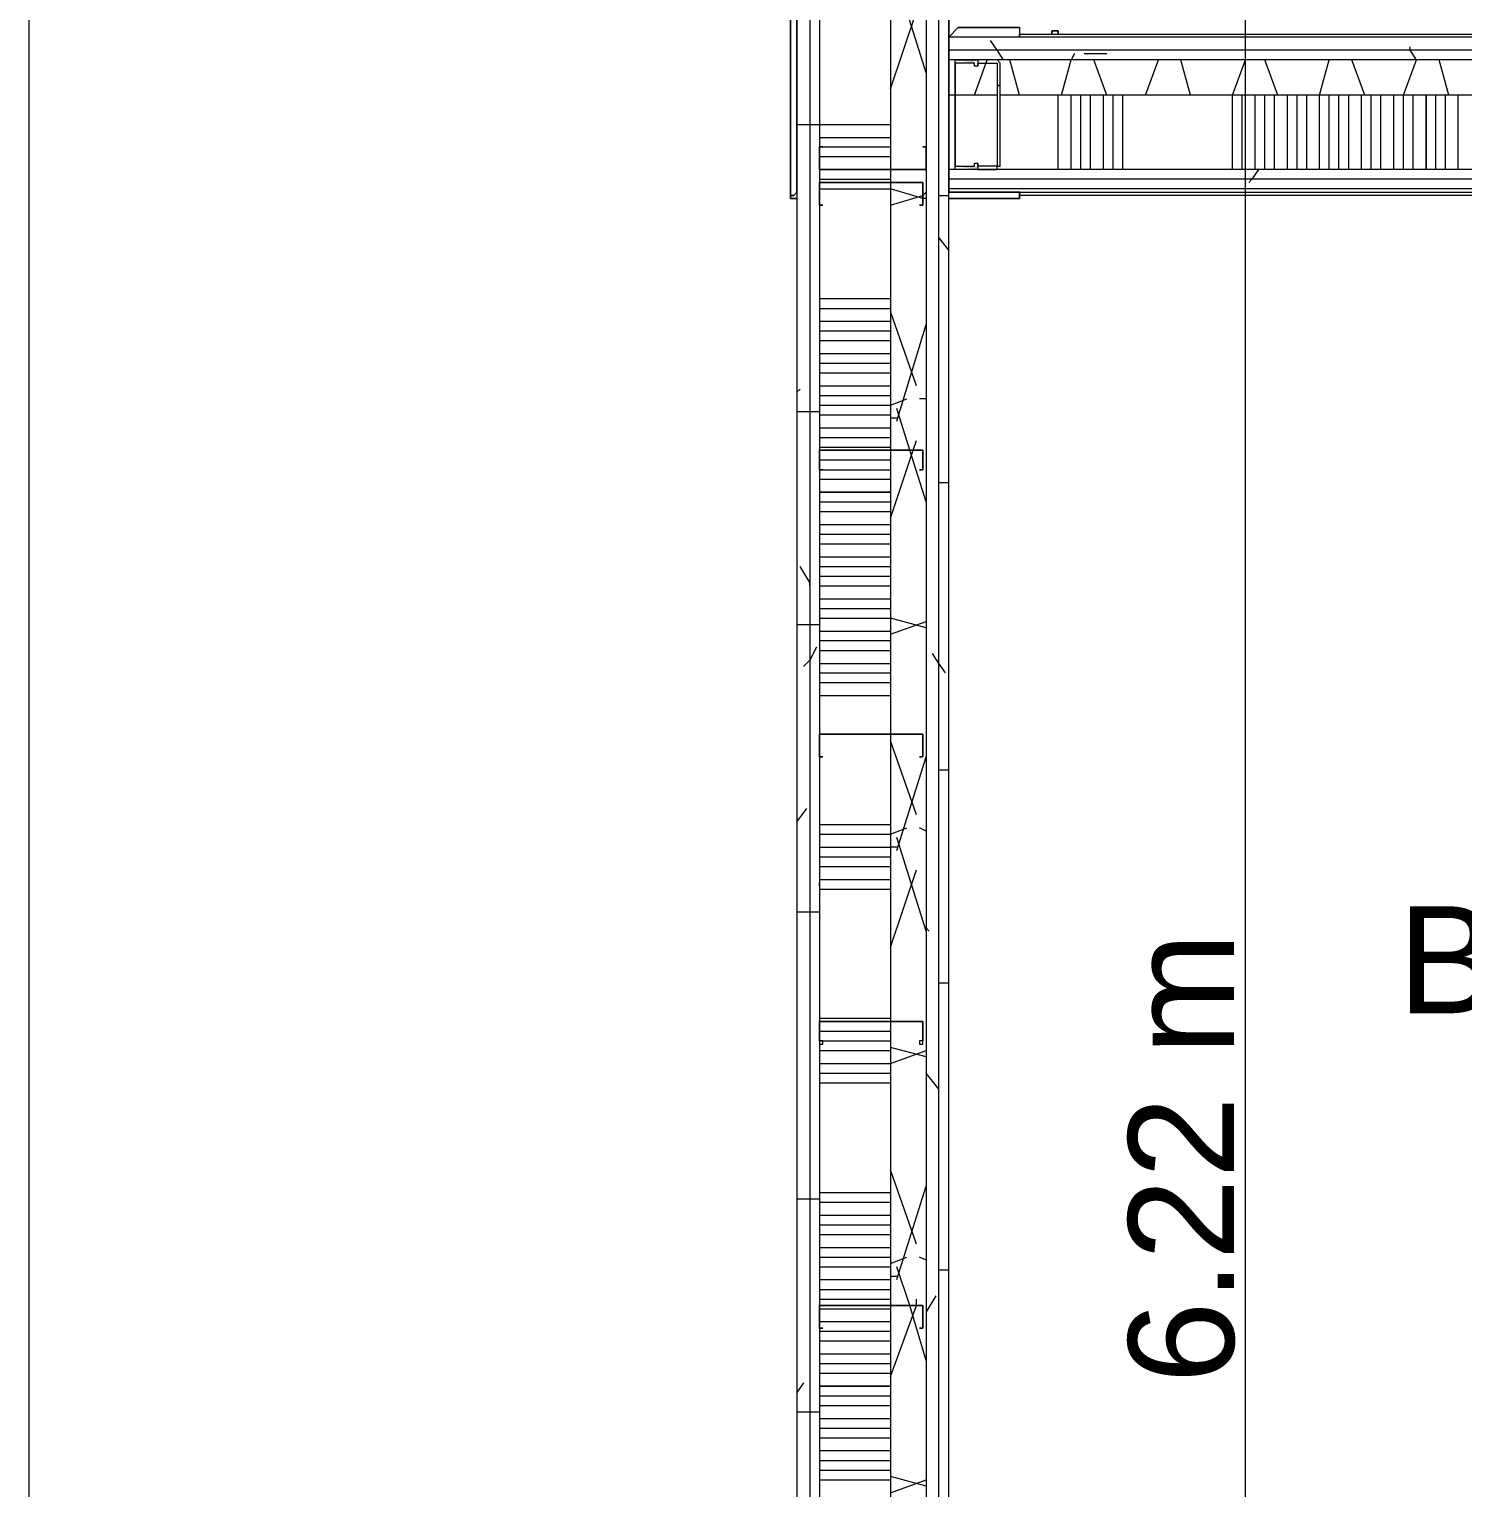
# Model space of a CAD drawing. Header units: metres. Extents: x -2 to 207, y -8 to 52.
# Drawn here: x 28.259 to 30.295, y 28.791 to 30.862 of the extents above; entities that cross this region are included whole.
import ezdxf

# ---------------------------------------------------------------- set-up
doc = ezdxf.new("R2010")
doc.units = ezdxf.units.M
doc.layers.add('HVAC - Ductos', color=5, linetype='Continuous', lineweight=0)
doc.layers.add('PDF_Text', color=7, linetype='Continuous', lineweight=0)
doc.layers.add('PDF_Geometry', color=7, linetype='Continuous', lineweight=0, true_color=0xaaaaaa)
doc.layers.add('PDF_Solid Fills', color=7, linetype='Continuous', lineweight=0, true_color=0xffffff)
doc.styles.add('PDF Helvetica', font='')
doc.styles.get('PDF Helvetica').set_extended_font_data('Helvetica')

msp = doc.modelspace()

# ---------------------------------------------------------------- hatches: boundary and pattern name
at = {"layer": 'PDF_Solid Fills', "lineweight": 0, "transparency": 33554559}
h = msp.add_hatch(color=256, dxfattribs=at)
h.paths.add_polyline_path([(29.6017, 30.8138), (29.6017, 30.8184), (29.5742, 30.8184)])
h.paths.add_polyline_path([(29.6063, 30.6672), (29.5742, 30.6672), (29.6063, 30.6626)])
h = msp.add_hatch(color=256, dxfattribs=at)
h.paths.add_polyline_path([(29.6017, 30.8138), (29.6017, 30.8184), (29.5742, 30.8184)])
h.paths.add_polyline_path([(29.6063, 30.6672), (29.5742, 30.6672), (29.6063, 30.6626)])

# ---------------------------------------------------------------- linework, layer by layer
at = {"layer": 'HVAC - Ductos', "lineweight": 0}
for points in [[(29.9866, 21.6687), (29.9866, 23.1715), (29.9866, 26.1496), (29.9866, 32.3715), (29.9866, 33.6636)], [(28.2592, 22.9332), (28.2592, 24.4039), (28.2592, 32.6052)]]:
    msp.add_lwpolyline(points, dxfattribs=at)
at = {"layer": 'PDF_Geometry', "lineweight": 0}
for points in [[(29.3497, 32.9121), (29.3497, 33.0038), (29.9454, 33.0038), (29.9454, 32.9121), (29.9454, 33.0176), (29.3497, 33.0176), (29.3497, 32.9121), (29.3497, 32.7473), (29.3497, 32.9121), (29.3497, 32.8939), (29.3497, 32.6969), (29.3497, 32.092), (29.3497, 25.7281), (29.3497, 22.7225), (29.9454, 22.7225), (29.9454, 22.6125), (29.2398, 22.6125), (29.2352, 22.6079), (29.2306, 22.6034), (29.9545, 22.6034), (29.9499, 22.6079), (29.9454, 22.6125), (29.2398, 22.6125), (29.2398, 22.6171)], [(29.3497, 33.0038), (29.9454, 33.0038), (29.9454, 33.0176), (29.3497, 33.0176), (29.3497, 33.0038), (29.3497, 33.0176), (29.2581, 33.0176), (29.2581, 32.7473), (29.3497, 32.7473), (29.3497, 30.9466), (29.2398, 30.9466), (29.2398, 32.4082), (29.2398, 30.9466), (29.3497, 30.9466), (29.2398, 30.9466), (29.3497, 30.9466), (29.3497, 30.6305), (29.3497, 30.8642)], [(29.5651, 32.0554), (29.5651, 32.092), (29.5651, 32.1425), (29.5651, 32.6969), (31.1091, 32.6969), (31.2694, 32.6969), (31.2694, 32.9121), (31.1091, 32.9121), (29.3497, 32.9121), (29.3497, 32.6969), (29.3497, 32.092), (29.3497, 25.7281), (29.3497, 22.7225), (29.5651, 22.7225), (31.9613, 22.7225), (31.9613, 22.7545), (31.9613, 22.9012)], [(31.7643, 32.9121), (31.2694, 32.9121), (31.7643, 32.9121), (31.7643, 32.8939), (31.2694, 32.8939), (31.1091, 32.8939), (29.368, 32.8939), (29.368, 32.8801), (29.368, 32.6969), (29.368, 32.092), (29.368, 25.7281), (29.368, 22.7225)], [(29.5513, 27.2813), (29.5513, 32.092), (29.5513, 32.6969), (29.5513, 32.7106), (31.1091, 32.7106), (31.2694, 32.7106), (31.7643, 32.7106), (31.7643, 32.6969), (31.2694, 32.6969), (31.7643, 32.6969), (31.2694, 32.6969), (31.2694, 32.9121), (31.1091, 32.9121), (40.2633, 32.9121), (31.1091, 32.9121), (31.1091, 32.9167), (40.2679, 32.9167)], [(38.733, 32.8939), (31.7643, 32.8939), (31.2694, 32.8939), (31.2694, 32.8801), (31.1091, 32.8801), (29.3818, 32.8801), (29.3818, 32.8297), (29.3818, 32.6969), (29.3818, 32.092), (29.4826, 32.092), (29.4826, 32.2845), (29.4826, 32.6877), (29.4826, 32.2845), (29.4826, 32.092), (29.533, 32.092), (29.533, 32.7289), (29.4826, 32.7289), (29.4826, 32.6923), (29.4826, 32.8297), (29.3818, 32.8297), (29.3818, 32.092), (29.3818, 25.7281)], [(31.2694, 32.7106), (31.2694, 32.7289), (31.1091, 32.7289), (29.533, 32.7289), (29.4826, 32.7289), (29.533, 32.7289), (29.533, 32.7106), (29.533, 32.6969), (29.533, 32.092), (29.533, 27.2767)], [(29.4826, 32.6877), (29.4826, 32.2845), (29.4826, 32.092), (29.4826, 31.8767), (29.4826, 31.4735), (29.4826, 31.0657), (29.4826, 30.6626), (29.4826, 30.6442), (29.4826, 30.264), (29.4826, 29.8608), (29.4826, 29.453), (29.4826, 29.0498), (29.4826, 28.642), (29.4826, 28.2388)], [(29.5651, 25.7281), (29.5651, 32.092)], [(37.8762, 25.7281), (34.7332, 25.7281), (29.5651, 25.7281), (29.5651, 32.0508)], [(29.5651, 31.9958), (29.5651, 30.8504), (29.5788, 30.8642), (29.6659, 30.8642), (29.5788, 30.8642), (29.6659, 30.8642), (29.6659, 30.8596)], [(29.3497, 30.6305), (29.3497, 30.9466), (29.3497, 30.6305)], [(29.7208, 30.855), (29.7208, 30.8596), (29.7163, 30.8596), (29.7117, 30.8596), (29.7117, 30.855)], [(29.7208, 30.855), (29.7208, 30.8596), (29.7163, 30.8596), (29.7117, 30.8596), (29.7117, 30.855)], [(29.7208, 30.855), (29.7208, 30.8596), (29.7163, 30.8596), (29.7117, 30.8596), (29.7117, 30.855)], [(29.7208, 30.855), (29.7208, 30.8596), (29.7163, 30.8596), (29.7117, 30.8596), (29.7117, 30.855)], [(29.7208, 30.855), (29.7208, 30.8596), (29.7163, 30.8596), (29.7117, 30.8596), (29.7117, 30.855)], [(29.7208, 30.855), (29.7208, 30.8596), (29.7163, 30.8596), (29.7117, 30.8596), (29.7117, 30.855)], [(29.7208, 30.855), (29.7208, 30.8596), (29.7163, 30.8596), (29.7117, 30.8596), (29.7117, 30.855)], [(29.7208, 30.855), (29.7208, 30.8596), (29.7163, 30.8596), (29.7117, 30.8596), (29.7117, 30.855)], [(29.7208, 30.855), (29.7208, 30.8596), (29.7163, 30.8596), (29.7117, 30.8596), (29.7117, 30.855)], [(29.7208, 30.855), (29.7208, 30.8596), (29.7163, 30.8596), (29.7117, 30.8596), (29.7117, 30.855)], [(29.7208, 30.855), (29.7208, 30.8596), (29.7163, 30.8596), (29.7117, 30.8596), (29.7117, 30.855)], [(29.7208, 30.855), (29.7208, 30.8596), (29.7163, 30.8596), (29.7117, 30.8596), (29.7117, 30.855)], [(29.7208, 30.855), (29.7208, 30.8596), (29.7163, 30.8596), (29.7117, 30.8596), (29.7117, 30.855)], [(29.7163, 30.8596), (29.7208, 30.8596), (29.7208, 30.855)], [(29.7163, 30.8596), (29.7208, 30.8596), (29.7208, 30.855)], [(29.7208, 30.855), (29.7208, 30.8596), (29.7163, 30.8596)], [(29.7163, 30.8596), (29.7208, 30.8596), (29.7208, 30.855)], [(29.7163, 30.8596), (29.7208, 30.8596), (29.7208, 30.855)], [(29.7163, 30.8596), (29.7208, 30.8596), (29.7208, 30.855)], [(29.7163, 30.8596), (29.7208, 30.8596), (29.7208, 30.855)], [(29.7208, 30.855), (29.7208, 30.8596), (29.7163, 30.8596)], [(29.7163, 30.8596), (29.7208, 30.8596), (29.7208, 30.855)], [(29.7163, 30.8596), (29.7208, 30.8596), (29.7208, 30.855)], [(29.7163, 30.8596), (29.7208, 30.8596), (29.7208, 30.855)], [(29.7163, 30.8596), (29.7208, 30.8596), (29.7208, 30.855)], [(29.7208, 30.855), (29.7208, 30.8596), (29.7163, 30.8596)], [(29.7163, 30.8596), (29.7208, 30.8596), (29.7208, 30.855)], [(29.7163, 30.8596), (29.7208, 30.8596), (29.7208, 30.855)], [(29.7163, 30.8596), (29.7208, 30.8596), (29.7208, 30.855)], [(29.7163, 30.8596), (29.7208, 30.8596), (29.7208, 30.855)], [(29.5651, 27.1026), (30.9167, 27.1026), (31.1182, 27.1026), (31.132, 27.1026), (31.132, 28.807), (31.132, 27.1026), (31.132, 30.8504), (31.132, 29.5676), (31.132, 30.6305), (31.132, 30.8321), (31.132, 30.8504), (29.5651, 30.8504)], [(29.6659, 30.8504), (29.6659, 30.855), (30.6738, 30.855), (30.6738, 30.8504)], [(29.5651, 27.1163), (30.9167, 27.1163), (31.0999, 27.1163), (31.1182, 27.1163), (31.1182, 30.6305), (31.1182, 30.8184), (31.1182, 30.8321), (29.5651, 30.8321)], [(29.6429, 27.1301), (30.6234, 27.1301), (30.9167, 27.1301), (31.0496, 27.1301), (31.0999, 27.1301), (31.0999, 30.6305), (31.0999, 30.768), (31.0999, 30.8184), (29.5651, 30.8184)], [(29.5651, 27.1805), (29.6429, 27.1805), (30.6234, 27.1805), (30.9167, 27.1805), (30.9487, 27.1805), (31.0496, 27.1805), (31.0496, 27.2859), (31.0496, 27.7257), (31.0496, 28.1334), (31.0496, 28.5412), (31.0496, 28.9444), (31.0496, 29.3522), (31.0496, 29.7554), (31.0496, 30.1631), (31.0496, 30.5663), (31.0496, 30.6305), (31.0496, 30.6626), (31.0496, 30.768), (30.967, 30.768), (30.6692, 30.768), (29.6383, 30.768)], [(29.6338, 30.768), (29.5742, 30.768), (29.5651, 30.768)], [(29.7208, 30.6626), (29.7208, 30.768)], [(29.7391, 30.6626), (29.7391, 30.768)], [(29.7529, 30.6626), (29.7529, 30.768)], [(29.7667, 30.6626), (29.7667, 30.768)], [(29.785, 30.6626), (29.785, 30.768)], [(29.7987, 30.6626), (29.7987, 30.768)], [(29.8125, 30.6626), (29.8125, 30.768)], [(29.9682, 30.6626), (29.9682, 30.768)], [(29.982, 30.6626), (29.982, 30.768)], [(30.0003, 30.6626), (30.0003, 30.768)], [(30.014, 30.6626), (30.014, 30.768)], [(30.0278, 30.6626), (30.0278, 30.768)], [(30.0461, 30.6626), (30.0461, 30.768)], [(30.0599, 30.6626), (30.0599, 30.768)], [(30.0736, 30.6626), (30.0736, 30.768)], [(30.0919, 30.6626), (30.0919, 30.768)], [(30.1057, 30.6626), (30.1057, 30.768)], [(30.1194, 30.6626), (30.1194, 30.768)], [(30.1332, 30.6626), (30.1332, 30.768)], [(30.1515, 30.6626), (30.1515, 30.768)], [(30.1653, 30.6626), (30.1653, 30.768)], [(30.179, 30.6626), (30.179, 30.768)], [(30.1973, 30.6626), (30.1973, 30.768)], [(30.2111, 30.6626), (30.2111, 30.768)], [(30.2248, 30.6626), (30.2248, 30.768)], [(30.2569, 30.6626), (30.2569, 30.768)], [(30.2707, 30.6626), (30.2707, 30.768)], [(30.2889, 30.6626), (30.2889, 30.768)], [(29.3818, 30.7267), (29.4826, 30.7267)], [(29.3818, 30.7083), (29.4826, 30.7083)], [(29.3818, 30.6946), (29.4826, 30.6946)], [(29.3818, 30.6809), (29.4826, 30.6809)], [(29.3818, 30.6626), (29.4826, 30.6626)], [(31.0496, 28.5412), (31.0496, 28.9444), (31.0496, 29.3522), (31.0496, 29.7554), (31.0496, 30.1631), (31.0496, 30.5663), (31.0496, 30.6626), (30.9487, 30.6626), (30.9487, 30.5663), (30.9487, 30.1631), (30.9487, 29.7554), (30.9487, 29.3522), (30.9487, 28.9444), (30.9487, 28.5412), (30.9487, 28.9444), (30.9487, 29.3522), (30.9487, 29.7554), (30.9487, 30.1631), (30.9487, 30.5663), (30.9487, 30.6305), (30.9487, 30.6488), (30.9487, 30.6626), (29.5651, 30.6626)], [(29.3818, 30.6488), (29.4826, 30.6488)], [(29.3818, 30.6351), (29.4826, 30.6351)], [(29.5651, 27.2996), (30.9167, 27.2996), (30.935, 27.2996), (30.935, 30.6305), (30.935, 30.6351), (30.935, 30.6488), (29.5651, 30.6488)], [(30.9121, 27.3179), (30.6738, 27.3179), (30.9167, 27.3179), (30.9167, 30.6305), (30.9167, 30.6351), (29.5651, 30.6351)], [(29.5651, 30.6305), (29.6659, 30.6305), (29.5651, 30.6305), (29.6659, 30.6305), (29.6659, 30.6259), (29.6659, 30.6305)], [(30.6738, 30.6213), (30.9075, 30.6213), (30.6738, 30.6213), (30.6738, 30.6259), (29.6659, 30.6259)], [(29.3818, 30.4793), (29.4826, 30.4793)], [(29.3818, 30.4655), (29.4826, 30.4655)], [(29.3818, 30.4472), (29.4826, 30.4472)], [(29.3818, 30.4334), (29.4826, 30.4334)], [(29.3818, 30.4197), (29.4826, 30.4197)], [(29.3818, 30.4014), (29.4826, 30.4014)], [(29.3818, 30.3877), (29.4826, 30.3877)], [(29.3818, 30.3739), (29.4826, 30.3739)], [(29.3818, 30.3556), (29.4826, 30.3556)], [(29.3818, 30.3418), (29.4826, 30.3418)], [(29.3818, 30.3281), (29.4826, 30.3281)], [(29.3818, 30.3144), (29.4826, 30.3144)], [(29.3818, 30.296), (29.4826, 30.296)], [(29.3818, 30.2823), (29.4826, 30.2823)], [(29.3818, 30.2686), (29.4826, 30.2686)], [(29.3818, 30.2502), (29.4826, 30.2502)], [(29.3818, 30.2364), (29.4826, 30.2364)], [(29.3818, 30.2228), (29.4826, 30.2228)], [(29.3818, 30.1906), (29.4826, 30.1906)], [(29.3818, 30.1769), (29.4826, 30.1769)], [(29.3818, 30.1585), (29.4826, 30.1585)], [(29.3818, 30.1448), (29.4826, 30.1448)], [(29.3818, 30.1311), (29.4826, 30.1311)], [(29.3818, 30.1128), (29.4826, 30.1128)], [(29.3818, 30.099), (29.4826, 30.099)], [(29.3818, 30.0853), (29.4826, 30.0853)], [(29.3818, 30.0715), (29.4826, 30.0715)], [(29.3818, 30.0532), (29.4826, 30.0532)], [(29.3818, 30.0395), (29.4826, 30.0395)], [(29.3818, 30.0257), (29.4826, 30.0257)], [(29.3818, 30.0074), (29.4826, 30.0074)], [(29.3818, 29.9937), (29.4826, 29.9937)], [(29.3818, 29.9799), (29.4826, 29.9799)], [(29.3818, 29.9615), (29.4826, 29.9615)], [(29.3818, 29.9479), (29.4826, 29.9479)], [(29.3818, 29.9341), (29.4826, 29.9341)], [(29.3818, 29.9157), (29.4826, 29.9157)], [(29.3818, 29.7325), (29.4826, 29.7325)], [(29.3818, 29.7188), (29.4826, 29.7188)], [(29.3818, 29.7004), (29.4826, 29.7004)], [(29.3818, 29.6866), (29.4826, 29.6866)], [(29.3818, 29.673), (29.4826, 29.673)], [(29.3818, 29.6546), (29.4826, 29.6546)], [(29.3818, 29.6408), (29.4826, 29.6408)], [(29.3818, 29.4575), (29.4826, 29.4575)], [(29.3818, 29.4393), (29.4826, 29.4393)], [(29.3818, 29.4255), (29.4826, 29.4255)], [(29.3818, 29.4117), (29.4826, 29.4117)], [(29.3818, 29.3935), (29.4826, 29.3935)], [(29.3818, 29.3797), (29.4826, 29.3797)], [(29.3818, 29.3659), (29.4826, 29.3659)], [(29.3818, 29.2102), (29.4826, 29.2102)], [(29.3818, 29.1964), (29.4826, 29.1964)], [(29.3818, 29.1781), (29.4826, 29.1781)], [(29.3818, 29.1644), (29.4826, 29.1644)], [(29.3818, 29.1506), (29.4826, 29.1506)], [(29.3818, 29.1323), (29.4826, 29.1323)], [(29.3818, 29.1186), (29.4826, 29.1186)], [(29.3818, 29.1048), (29.4826, 29.1048)], [(29.3818, 29.0865), (29.4826, 29.0865)], [(29.3818, 29.0727), (29.4826, 29.0727)], [(29.3818, 29.0589), (29.4826, 29.0589)], [(29.3818, 29.0452), (29.4826, 29.0452)], [(29.3818, 29.0269), (29.4826, 29.0269)], [(29.3818, 29.0132), (29.4826, 29.0132)], [(29.3818, 28.9994), (29.4826, 28.9994)], [(29.3818, 28.9811), (29.4826, 28.9811)], [(29.3818, 28.9673), (29.4826, 28.9673)], [(29.3818, 28.9536), (29.4826, 28.9536)], [(29.3818, 28.9215), (29.4826, 28.9215)], [(29.3818, 28.9077), (29.4826, 28.9077)], [(29.3818, 28.8895), (29.4826, 28.8895)], [(29.3818, 28.8757), (29.4826, 28.8757)], [(29.3818, 28.8619), (29.4826, 28.8619)], [(29.3818, 28.8437), (29.4826, 28.8437)], [(29.3818, 28.8299), (29.4826, 28.8299)], [(29.3818, 28.8161), (29.4826, 28.8161)], [(29.3818, 28.8024), (29.4826, 28.8024)]]:
    msp.add_lwpolyline(points, dxfattribs=at)
for points in [[(29.3406, 30.6213), (29.3406, 30.6259), (29.3451, 30.6259), (29.3497, 30.6305), (29.3451, 30.6259), (29.3406, 30.6259), (29.3406, 30.6213), (29.3497, 30.6213), (29.3406, 30.6213), (29.3406, 30.9375)], [(29.5651, 30.8504), (29.5788, 30.8642), (29.6659, 30.8642), (29.6659, 30.8504)], [(29.7117, 30.855), (29.7117, 30.8596), (29.7163, 30.8596), (29.7208, 30.8596), (29.7208, 30.855), (29.7208, 30.8596), (29.7163, 30.8596), (29.7117, 30.8596)], [(29.7117, 30.855), (29.7117, 30.8596), (29.7163, 30.8596), (29.7208, 30.8596), (29.7208, 30.855), (29.7208, 30.8596), (29.7163, 30.8596), (29.7208, 30.8596), (29.7208, 30.855), (29.7208, 30.8596), (29.7163, 30.8596), (29.7117, 30.8596)], [(29.5651, 27.098), (30.9167, 27.098), (31.132, 27.098), (31.132, 27.1026), (31.132, 30.6305), (31.132, 30.8504), (29.5651, 30.8504), (29.5651, 30.6305), (30.9167, 30.6305), (30.9167, 27.3179), (29.5651, 27.3179)], [(29.5742, 30.6626), (29.5742, 30.6672), (29.5742, 30.8138), (29.5742, 30.8184), (29.6063, 30.8184), (29.6063, 30.8092), (29.6017, 30.8092), (29.6017, 30.8138), (29.5742, 30.8138), (29.5742, 30.6672), (29.6017, 30.6672), (29.6017, 30.6717), (29.6063, 30.6717), (29.6063, 30.6626)], [(29.5742, 30.6626), (29.5742, 30.6672), (29.5742, 30.8138), (29.5742, 30.8184), (29.6063, 30.8184), (29.6063, 30.8092), (29.6017, 30.8092), (29.6017, 30.8138), (29.5742, 30.8138), (29.5742, 30.6672), (29.6017, 30.6672), (29.6017, 30.6717), (29.6063, 30.6717), (29.6063, 30.6626)], [(29.6063, 30.6626), (29.6338, 30.6626), (29.6338, 30.6672), (29.6383, 30.6672), (29.6383, 30.8138), (29.6338, 30.8184), (29.6063, 30.8184), (29.6063, 30.8092), (29.6063, 30.8138), (29.6338, 30.8138), (29.6338, 30.6672), (29.6063, 30.6672), (29.6063, 30.6717)], [(29.6063, 30.6626), (29.6338, 30.6626), (29.6338, 30.6672), (29.6383, 30.6672), (29.6383, 30.8138), (29.6338, 30.8184), (29.6063, 30.8184), (29.6063, 30.8092), (29.6063, 30.8138), (29.6338, 30.8138), (29.6338, 30.6672), (29.6063, 30.6672), (29.6063, 30.6717)], [(30.2431, 30.768), (30.2431, 30.6626)], [(29.3818, 30.6946), (29.3818, 30.6626), (29.533, 30.6626), (29.533, 30.6946), (29.5284, 30.6946), (29.533, 30.6946), (29.533, 30.6626), (29.3818, 30.6626), (29.3818, 30.6946), (29.3864, 30.6946)], [(29.5284, 30.6121), (29.5284, 30.6442), (29.3818, 30.6442), (29.3818, 30.6121), (29.3864, 30.6121), (29.3818, 30.6121), (29.3818, 30.6442), (29.5284, 30.6442), (29.5284, 30.6121), (29.5238, 30.6121)], [(29.5651, 30.6305), (29.6659, 30.6305)], [(29.6659, 30.6259), (29.6659, 30.6213), (29.5651, 30.6213), (29.6659, 30.6213)], [(29.5284, 30.2364), (29.5284, 30.264), (29.3818, 30.264), (29.3818, 30.2364), (29.3864, 30.2364), (29.3818, 30.2364), (29.3818, 30.264), (29.5284, 30.264), (29.5284, 30.2364), (29.5238, 30.2364)], [(29.4826, 30.2044), (29.3818, 30.2044)], [(29.5284, 29.8287), (29.5284, 29.8562), (29.5284, 29.8608), (29.3818, 29.8608), (29.3818, 29.8562), (29.3818, 29.8287), (29.3864, 29.8287), (29.3818, 29.8287), (29.3818, 29.8562), (29.3818, 29.8608), (29.5284, 29.8608), (29.5284, 29.8562), (29.5284, 29.8287), (29.5238, 29.8287)], [(29.5284, 29.4209), (29.5284, 29.453), (29.3818, 29.453), (29.3818, 29.4209), (29.3864, 29.4209), (29.3864, 29.4255), (29.3818, 29.4255), (29.3818, 29.453), (29.5284, 29.453), (29.5284, 29.4255), (29.5238, 29.4255), (29.5238, 29.4209)], [(29.5284, 29.0178), (29.5284, 29.0452), (29.5284, 29.0498), (29.3818, 29.0498), (29.3818, 29.0452), (29.3818, 29.0178), (29.3864, 29.0178), (29.3818, 29.0178), (29.3818, 29.0452), (29.3818, 29.0498), (29.5284, 29.0498), (29.5284, 29.0452), (29.5284, 29.0178), (29.5238, 29.0178)], [(29.4826, 28.9353), (29.3818, 28.9353)]]:
    msp.add_lwpolyline(points, close=True, dxfattribs=at)
at = {"layer": 'PDF_Geometry', "color": 254, "lineweight": 0, "true_color": 0xdddddd}
for points in [[(29.533, 30.8), (29.4917, 30.9329)], [(29.4826, 30.7771), (29.5192, 30.887)], [(29.6017, 30.768), (29.62, 30.8184)], [(29.6659, 30.768), (29.6521, 30.8184)], [(29.7254, 30.768), (29.7391, 30.8184)], [(29.7896, 30.768), (29.7712, 30.8184)], [(29.8445, 30.768), (29.8629, 30.8184)], [(29.9087, 30.768), (29.8949, 30.8184)], [(29.9682, 30.768), (29.9866, 30.8184)], [(30.0324, 30.768), (30.014, 30.8184)], [(30.0919, 30.768), (30.1057, 30.8184)], [(30.1561, 30.768), (30.1378, 30.8184)], [(30.2111, 30.768), (30.2294, 30.8184)], [(30.2752, 30.768), (30.2615, 30.8184)], [(29.533, 30.6213), (29.5284, 30.6213), (29.4826, 30.6351)], [(29.4826, 30.6121), (29.5284, 30.6259), (29.533, 30.6305)], [(29.5192, 30.3556), (29.4826, 30.461)], [(29.4917, 30.3052), (29.533, 30.4426)], [(29.4826, 30.3281), (29.5055, 30.3372)], [(29.533, 30.1906), (29.5101, 30.264), (29.4917, 30.3235)], [(29.533, 30.3372), (29.5238, 30.3372)], [(29.4917, 30.3098), (29.4826, 30.3098)], [(29.4826, 30.1677), (29.5147, 30.264), (29.5192, 30.2777)], [(29.533, 30.0119), (29.4826, 30.0257)], [(29.4826, 30.0028), (29.533, 30.0211)], [(29.5192, 29.7462), (29.4826, 29.8516)], [(29.4917, 29.6958), (29.533, 29.8287)], [(29.4826, 29.7188), (29.5055, 29.7279)], [(29.533, 29.7233), (29.5238, 29.7279)], [(29.4917, 29.7004), (29.4826, 29.7004)], [(29.533, 29.5813), (29.4917, 29.7142)], [(29.4826, 29.5584), (29.5192, 29.6684)], [(29.533, 29.4026), (29.4826, 29.4163)], [(29.4826, 29.3935), (29.533, 29.4117)], [(29.5192, 29.1368), (29.4826, 29.2422)], [(29.4917, 29.0865), (29.533, 29.2193)], [(29.4826, 29.1094), (29.5055, 29.1186)], [(29.533, 29.114), (29.5238, 29.1186)], [(29.533, 28.9719), (29.5101, 29.0498), (29.4917, 29.1048)], [(29.4917, 29.091), (29.4826, 29.091)], [(29.4826, 28.949), (29.5192, 29.0498), (29.5192, 29.0589)], [(29.533, 28.7932), (29.4826, 28.807)], [(29.4826, 28.784), (29.533, 28.8024)]]:
    msp.add_lwpolyline(points, dxfattribs=at)
at = {"layer": 'PDF_Geometry', "color": 254, "lineweight": 0, "true_color": 0xeaeaea}
for points in [[(29.6429, 30.8184), (29.6338, 30.8321), (29.6246, 30.8458)], [(29.7437, 30.8275), (29.7391, 30.8184)], [(29.7575, 30.8275), (29.7896, 30.8275)], [(30.2294, 30.8184), (30.2203, 30.8321), (30.2203, 30.8366)], [(29.3497, 30.7267), (29.368, 30.7267), (29.3818, 30.7267)], [(30.0049, 30.6626), (29.9958, 30.6488), (29.9912, 30.6442)], [(29.5513, 30.6259), (29.5651, 30.6259)], [(29.5651, 30.5481), (29.5513, 30.5663)], [(29.3543, 30.351), (29.3497, 30.3464)], [(29.3497, 30.319), (29.368, 30.319), (29.3818, 30.319)], [(29.5513, 30.2182), (29.5651, 30.2182)], [(29.368, 30.0715), (29.368, 30.0761), (29.3543, 30.099)], [(29.3497, 30.0165), (29.368, 30.0165), (29.3818, 30.0165)], [(29.3772, 29.9845), (29.368, 29.9661), (29.3589, 29.957)], [(29.5605, 29.9479), (29.5513, 29.9615), (29.5421, 29.9753)], [(29.5513, 29.8104), (29.5651, 29.8104)], [(29.3634, 29.7554), (29.3497, 29.737)], [(29.3818, 29.6454), (29.3818, 29.65)], [(29.3497, 29.6087), (29.368, 29.6087), (29.3818, 29.6087)], [(29.5376, 29.5813), (29.533, 29.5859)], [(29.5513, 29.5079), (29.5651, 29.5079)], [(29.5513, 29.3568), (29.533, 29.3797)], [(29.3497, 29.201), (29.368, 29.201), (29.3818, 29.201)], [(29.5513, 29.1002), (29.5651, 29.1002)], [(29.5467, 29.0635), (29.533, 29.0406)], [(29.3589, 28.9399), (29.3497, 28.9261)], [(29.3497, 28.8986), (29.368, 28.8986), (29.3818, 28.8986)]]:
    msp.add_lwpolyline(points, dxfattribs=at)
at = {"layer": 'PDF_Geometry', "color": 254, "lineweight": 0, "true_color": 0xd2d2d2}
msp.add_lwpolyline([(29.6383, 30.7817), (29.6338, 30.7817)], close=True, dxfattribs=at)
for points in [[(29.5147, 30.6626), (29.5192, 30.6626)], [(29.3818, 29.0178), (29.3818, 29.0223)]]:
    msp.add_lwpolyline(points, dxfattribs=at)

# ---------------------------------------------------------------- texts
at = {"layer": 'PDF_Text', "lineweight": 0, "insert": (30.203, 29.5396), "char_height": 0.1519, "attachment_point": 4, "style": 'PDF Helvetica'}
msp.add_mtext('BOD3.71', dxfattribs=at)
at = {"layer": 'PDF_Text', "lineweight": 0, "insert": (29.8963, 28.9389), "char_height": 0.15002, "attachment_point": 4, "rotation": 90, "style": 'PDF Helvetica'}
msp.add_mtext('6.22 m', dxfattribs=at)

doc.saveas('drawing.dxf')
